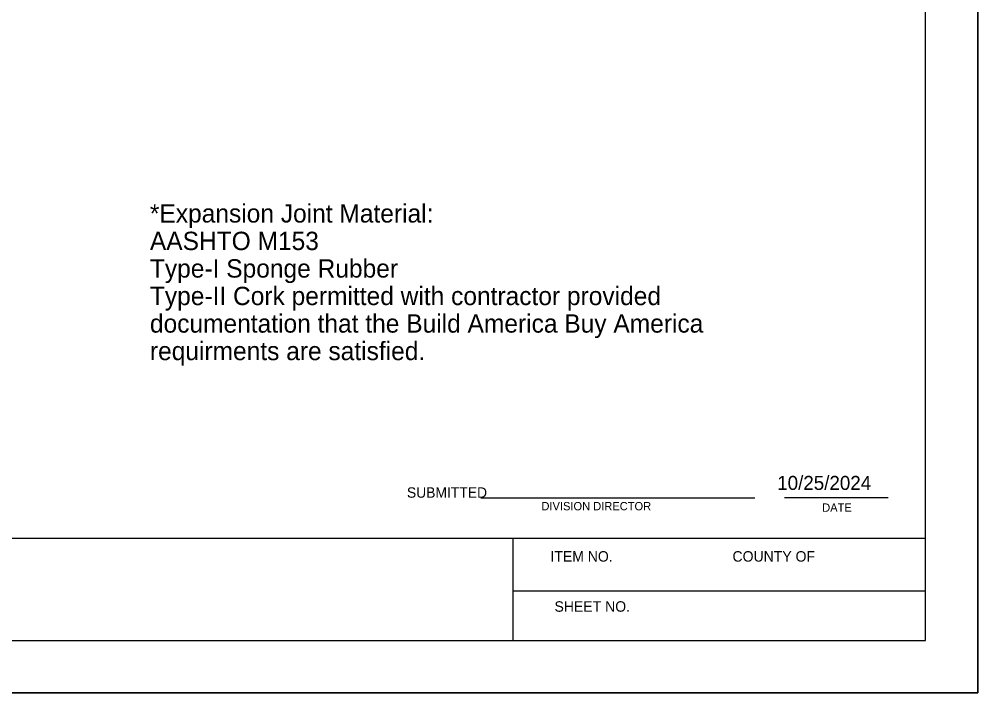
# Model space of a CAD drawing. Extents: x 0 to 36, y 0 to 22.
# Drawn here: x 26.85 to 36, y 0 to 6.43 of the extents above; entities that cross this region are included whole.
import ezdxf

# ---------------------------------------------------------------- set-up
doc = ezdxf.new("R2010")
doc.units = 0
for name, color, linetype in [('Level 2', 7, 'Continuous'), ('S_PL_Dimens_PR', 7, 'Continuous'), ('SB_PL_BORDER', 7, 'Continuous'), ('SB_PL_CUTLINE2_PR', 7, 'Continuous'), ('SB_PL_CUTLINE_PR', 7, 'Continuous'), ('SB_PL_SBL4_PR', 7, 'Continuous'), ('SB_PL_SBTXT0_PT', 7, 'Continuous'), ('SB_STD_SEPIA', 7, 'Continuous')]:
    doc.layers.add(name, color=color, linetype=linetype)

msp = doc.modelspace()

# ---------------------------------------------------------------- linework, layer by layer
at = {"layer": 'Level 2'}
msp.add_lwpolyline([(2.5, 1.475), (35.5002, 1.475), (35.5002, 21.5001), (2.5, 21.5001)], close=True, dxfattribs=at)
at = {"layer": 'SB_PL_BORDER'}
msp.add_lwpolyline([(35.5002, 21.5001), (2.5, 21.5001), (2.5, 1.475), (0, 0), (0, 22), (36, 22), (36, 0), (0, 0), (2.5, 1.475), (35.5002, 1.475)], close=True, dxfattribs=at)
at = {"layer": 'SB_PL_CUTLINE2_PR'}
msp.add_lwpolyline([(36, 0), (36, 22), (2, 22), (2, 0)], close=True, dxfattribs=at)
at = {"layer": 'SB_PL_CUTLINE_PR'}
for points in [[(0, 22), (36, 22), (36, 0), (0, 0)], [(0.0001, 22), (36, 22), (36, 0.0001), (0.0001, 0.0001)]]:
    msp.add_lwpolyline(points, close=True, dxfattribs=at)
at = {"layer": 'SB_PL_SBL4_PR'}
for p, q in [((2.5, 1.475), (35.5002, 1.475)), ((31.5645, 0.5), (31.5645, 1.475)), ((31.5645, 0.972), (35.5002, 0.972))]:
    msp.add_line(p, q, dxfattribs=at)
msp.add_lwpolyline([(2.5, 0.5), (35.5002, 0.5), (35.5002, 21.5001), (2.5, 21.5001)], close=True, dxfattribs=at)
at = {"layer": 'SB_STD_SEPIA'}
for p, q in [((31.2575, 1.86), (33.8717, 1.86)), ((35.1457, 1.8599), (34.1559, 1.8599))]:
    msp.add_line(p, q, dxfattribs=at)

# ---------------------------------------------------------------- texts
at = {"layer": 'S_PL_Dimens_PR'}
for s, height, p in [('*Expansion Joint Material:', 0.175, (28.0995, 4.486)), ('AASHTO M153', 0.175, (28.0995, 4.2235)), ('Type-I Sponge Rubber', 0.175, (28.0995, 3.961)), ('Type-II Cork permitted with contractor provided', 0.175, (28.0995, 3.6985)), ('documentation that the Build America Buy America', 0.175, (28.0995, 3.436)), ('requirments are satisfied.', 0.175, (28.0995, 3.1735)), ('10/25/2024', 0.13398, (34.0856, 1.9355))]:
    msp.add_text(s, height=height, dxfattribs=at).set_placement(p)
at = {"layer": 'SB_PL_SBTXT0_PT'}
for s, p in [('ITEM NO.', (31.9214, 1.2513)), ('COUNTY OF', (33.6591, 1.2513)), ('SHEET NO.', (31.9603, 0.7736))]:
    msp.add_text(s, height=0.1, dxfattribs=at).set_placement(p)
at = {"layer": 'SB_STD_SEPIA'}
for s, height, p in [('SUBMITTED', 0.09898, (30.5521, 1.8611)), ('DIVISION DIRECTOR', 0.079184, (31.8356, 1.7411)), ('DATE', 0.07918, (34.5148, 1.7274))]:
    msp.add_text(s, height=height, dxfattribs=at).set_placement(p)

doc.saveas('drawing.dxf')
